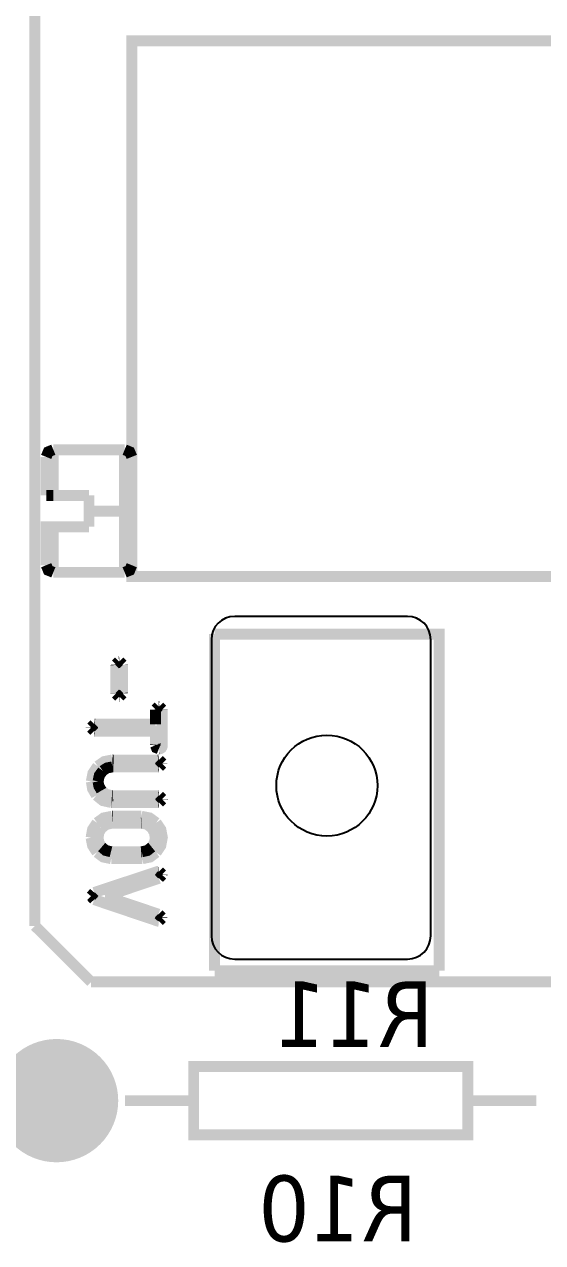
# Model space of a CAD drawing. Header units: millimetres. Extents: x 123.5 to 144.3, y 105.4 to 121.6.
# Drawn here: x 129.535 to 130.386, y 111.816 to 113.817 of the extents above; entities that cross this region are included whole.
import ezdxf

# ---------------------------------------------------------------- set-up
doc = ezdxf.new("R2010")
doc.units = ezdxf.units.MM
doc.layers.add('DESC', color=250, linetype='Continuous')
doc.styles.get("Standard").update_dxf_attribs({"font": 'tahoma.ttf'})

# ---------------------------------------------------------------- blocks, each defined once
blk = doc.blocks.new('EPAD')
at = {"const_width": 0.5}
blk.add_lwpolyline([(-0.25, 0, 1), (0.25, 0, 1)], format="xyb", close=True, dxfattribs=at)
blk = doc.blocks.new('isplay')
at = {"const_width": 0.012}
for points in [[(134.2696669392241, 115.0288059388828), (134.2696669392241, 117.1784124388828)], [(134.2696669392241, 115.0288059388828), (134.2696669392241, 117.1784124388828)], [(134.2696669392241, 115.0288059388828), (134.2696669392241, 117.1784124388828)], [(134.9902384392241, 115.9586754388828), (134.9902384392241, 115.9976754388828), (134.3755999392241, 115.9976754388828), (134.3755999392241, 115.4111154388828), (134.9902384392241, 115.4111154388828), (134.9902384392241, 115.4501154388828)], [(134.9902384392241, 115.9586754388828), (134.9902384392241, 115.9976754388828), (134.3755999392241, 115.9976754388828), (134.3755999392241, 115.4111154388828), (134.9902384392241, 115.4111154388828), (134.9902384392241, 115.4501154388828)], [(134.9902384392241, 115.9586754388828), (134.9902384392241, 115.9976754388828), (134.3755999392241, 115.9976754388828), (134.3755999392241, 115.4111154388828), (134.9902384392241, 115.4111154388828), (134.9902384392241, 115.4501154388828)], [(134.2897999392241, 115.5499569388828), (134.2842544392241, 115.5477009388828), (134.2819999392241, 115.5421569388828)], [(134.2897999392241, 115.5499569388828), (134.2842544392241, 115.5477009388828), (134.2819999392241, 115.5421569388828)], [(134.2897999392241, 115.5499569388828), (134.2842544392241, 115.5477009388828), (134.2819999392241, 115.5421569388828)], [(134.2897999392241, 115.5499569388828), (134.3677999392241, 115.5499569388828)], [(134.2897999392241, 115.5000369388828), (134.2897999392241, 115.5499569388828)], [(134.2897999392241, 115.5499569388828), (134.3677999392241, 115.5499569388828)], [(134.2897999392241, 115.5000369388828), (134.2897999392241, 115.5499569388828)], [(134.2897999392241, 115.5499569388828), (134.3677999392241, 115.5499569388828)], [(134.2897999392241, 115.5000369388828), (134.2897999392241, 115.5499569388828)], [(134.3287999392241, 115.4828754388828), (134.3677999392241, 115.4828754388828), (134.3677999392241, 115.5499569388828)], [(134.3287999392241, 115.4828754388828), (134.3677999392241, 115.4828754388828), (134.3677999392241, 115.5499569388828)], [(134.3287999392241, 115.4828754388828), (134.3677999392241, 115.4828754388828), (134.3677999392241, 115.5499569388828)], [(134.3677999392241, 115.5499569388828), (134.3733439392241, 115.5477009388828), (134.3755999392241, 115.5421569388828)], [(134.3677999392241, 115.5499569388828), (134.3733439392241, 115.5477009388828), (134.3755999392241, 115.5421569388828)], [(134.3677999392241, 115.5499569388828), (134.3733439392241, 115.5477009388828), (134.3755999392241, 115.5421569388828)], [(134.2819999392241, 115.5000369388828), (134.2819999392241, 115.5421569388828)], [(134.2819999392241, 115.5000369388828), (134.2819999392241, 115.5421569388828)], [(134.2819999392241, 115.5000369388828), (134.2819999392241, 115.5421569388828)], [(134.2819999392241, 115.5000369388828), (134.2897999392241, 115.5000369388828)], [(134.2819999392241, 115.5000369388828), (134.2897999392241, 115.5000369388828)], [(134.2819999392241, 115.5000369388828), (134.2897999392241, 115.5000369388828)], [(134.2897999392241, 115.5000369388828), (134.3287999392241, 115.5000369388828)], [(134.2897999392241, 115.5000369388828), (134.3287999392241, 115.5000369388828)], [(134.2897999392241, 115.5000369388828), (134.3287999392241, 115.5000369388828)], [(134.3287999392241, 115.4828754388828), (134.3287999392241, 115.5000369388828)], [(134.3287999392241, 115.4828754388828), (134.3287999392241, 115.5000369388828)], [(134.3287999392241, 115.4828754388828), (134.3287999392241, 115.5000369388828)], [(134.3287999392241, 115.4657154388828), (134.3287999392241, 115.4828754388828)], [(134.3287999392241, 115.4657154388828), (134.3287999392241, 115.4828754388828)], [(134.3287999392241, 115.4657154388828), (134.3287999392241, 115.4828754388828)], [(134.3677999392241, 115.4157954388828), (134.3677999392241, 115.4828754388828), (134.3755999392241, 115.4828754388828)], [(134.3677999392241, 115.4157954388828), (134.3677999392241, 115.4828754388828), (134.3755999392241, 115.4828754388828)], [(134.3677999392241, 115.4157954388828), (134.3677999392241, 115.4828754388828), (134.3755999392241, 115.4828754388828)], [(134.2819999392241, 115.4235954388828), (134.2819999392241, 115.4657154388828), (134.2897999392241, 115.4657154388828)], [(134.2819999392241, 115.4235954388828), (134.2819999392241, 115.4657154388828), (134.2897999392241, 115.4657154388828)], [(134.2819999392241, 115.4235954388828), (134.2819999392241, 115.4657154388828), (134.2897999392241, 115.4657154388828)], [(134.2897999392241, 115.4657154388828), (134.3287999392241, 115.4657154388828)], [(134.2897999392241, 115.4657154388828), (134.2897999392241, 115.4157954388828)], [(134.2897999392241, 115.4657154388828), (134.3287999392241, 115.4657154388828)], [(134.2897999392241, 115.4657154388828), (134.2897999392241, 115.4157954388828)], [(134.2897999392241, 115.4657154388828), (134.3287999392241, 115.4657154388828)], [(134.2897999392241, 115.4657154388828), (134.2897999392241, 115.4157954388828)], [(134.2897999392241, 115.4157954388828), (134.2842544392241, 115.4180514388828), (134.2819999392241, 115.4235954388828)], [(134.2897999392241, 115.4157954388828), (134.2842544392241, 115.4180514388828), (134.2819999392241, 115.4235954388828)], [(134.2897999392241, 115.4157954388828), (134.2842544392241, 115.4180514388828), (134.2819999392241, 115.4235954388828)], [(134.3677999392241, 115.4157954388828), (134.3733439392241, 115.4180514388828), (134.3755999392241, 115.4235954388828)], [(134.3677999392241, 115.4157954388828), (134.3733439392241, 115.4180514388828), (134.3755999392241, 115.4235954388828)], [(134.3677999392241, 115.4157954388828), (134.3733439392241, 115.4180514388828), (134.3755999392241, 115.4235954388828)], [(134.3677999392241, 115.4157954388828), (134.2897999392241, 115.4157954388828)], [(134.3677999392241, 115.4157954388828), (134.2897999392241, 115.4157954388828)], [(134.3677999392241, 115.4157954388828), (134.2897999392241, 115.4157954388828)], [(134.4662014392241, 114.9796719388828), (134.4662014392241, 115.3481754388828)], [(134.7118714392241, 114.9796719388828), (134.7118714392241, 115.3481754388828), (134.4662014392241, 115.3481754388828)], [(134.4662014392241, 114.9796719388828), (134.4662014392241, 115.3481754388828)], [(134.7118714392241, 114.9796719388828), (134.7118714392241, 115.3481754388828), (134.4662014392241, 115.3481754388828)], [(134.4662014392241, 114.9796719388828), (134.4662014392241, 115.3481754388828)], [(134.7118714392241, 114.9796719388828), (134.7118714392241, 115.3481754388828), (134.4662014392241, 115.3481754388828)], [(134.3614894392241, 115.3183464388828), (134.3581459392241, 115.3150029388828)], [(134.3614894392241, 115.3183464388828), (134.3581459392241, 115.3150029388828)], [(134.3614894392241, 115.3183464388828), (134.3581459392241, 115.3150029388828)], [(134.3581999392241, 115.3143984388828), (134.3581459392241, 115.3150029388828)], [(134.3581999392241, 115.3143984388828), (134.3581459392241, 115.3150029388828)], [(134.3581999392241, 115.3143984388828), (134.3581459392241, 115.3150029388828)], [(134.3581999392241, 115.3144014388828), (134.3581999392241, 115.2834804388828)], [(134.3581999392241, 115.3144014388828), (134.3581999392241, 115.2834804388828)], [(134.3581999392241, 115.3144014388828), (134.3581999392241, 115.2834804388828)], [(134.3614894392241, 115.3183464388828), (134.3616304392241, 115.3183434388828)], [(134.3614894392241, 115.3183464388828), (134.3616304392241, 115.3183434388828)], [(134.3614894392241, 115.3183464388828), (134.3616304392241, 115.3183434388828)], [(134.3621464392241, 115.3183824388828), (134.3616289392241, 115.3183434388828)], [(134.3621464392241, 115.3183824388828), (134.3616289392241, 115.3183434388828)], [(134.3621464392241, 115.3183824388828), (134.3616289392241, 115.3183434388828)], [(134.3621464392241, 115.3183824388828), (134.3656159392241, 115.3149144388828)], [(134.3621464392241, 115.3183824388828), (134.3656159392241, 115.3149144388828)], [(134.3621464392241, 115.3183824388828), (134.3656159392241, 115.3149144388828)], [(134.3656054392241, 115.3146429388828), (134.3656159392241, 115.3149144388828)], [(134.3656054392241, 115.3146429388828), (134.3656159392241, 115.3149144388828)], [(134.3656054392241, 115.3146429388828), (134.3656159392241, 115.3149144388828)], [(134.3656054392241, 115.2836514388828), (134.3656054392241, 115.3146414388828)], [(134.3656054392241, 115.2836514388828), (134.3656054392241, 115.3146414388828)], [(134.3656054392241, 115.2836514388828), (134.3656054392241, 115.3146414388828)], [(134.3581999392241, 115.2834789388828), (134.3581834392241, 115.2831324388828)], [(134.3581999392241, 115.2834789388828), (134.3581834392241, 115.2831324388828)], [(134.3581999392241, 115.2834789388828), (134.3581834392241, 115.2831324388828)], [(134.3616619392241, 115.2796539388828), (134.3581834392241, 115.2831324388828)], [(134.3616619392241, 115.2796539388828), (134.3581834392241, 115.2831324388828)], [(134.3616619392241, 115.2796539388828), (134.3581834392241, 115.2831324388828)], [(134.3621974392241, 115.2796704388828), (134.3656459392241, 115.2831189388828)], [(134.3621974392241, 115.2796704388828), (134.3656459392241, 115.2831189388828)], [(134.3621974392241, 115.2796704388828), (134.3656459392241, 115.2831189388828)], [(134.3656054392241, 115.2836529388828), (134.3656459392241, 115.2831189388828)], [(134.3656054392241, 115.2836529388828), (134.3656459392241, 115.2831189388828)], [(134.3656054392241, 115.2836529388828), (134.3656459392241, 115.2831189388828)], [(134.3616619392241, 115.2796539388828), (134.3620369392241, 115.2796734388828)], [(134.3616619392241, 115.2796539388828), (134.3620369392241, 115.2796734388828)], [(134.3616619392241, 115.2796539388828), (134.3620369392241, 115.2796734388828)], [(134.3621974392241, 115.2796704388828), (134.3620414392241, 115.2796749388828)], [(134.3621974392241, 115.2796704388828), (134.3620414392241, 115.2796749388828)], [(134.3621974392241, 115.2796704388828), (134.3620414392241, 115.2796749388828)], [(134.4048439392242, 115.2690114388828), (134.4015169392241, 115.2656844388828)], [(134.4048439392242, 115.2690114388828), (134.4015169392241, 115.2656844388828)], [(134.4048439392242, 115.2690114388828), (134.4015169392241, 115.2656844388828)], [(134.4015319392241, 115.2653784388828), (134.4015169392241, 115.2656844388828)], [(134.4015319392241, 115.2653784388828), (134.4015169392241, 115.2656844388828)], [(134.4015319392241, 115.2653784388828), (134.4015169392241, 115.2656844388828)], [(134.4015319392241, 115.2653799388828), (134.4015319392241, 115.2495759388828)], [(134.4015319392241, 115.2653799388828), (134.4015319392241, 115.2495759388828)], [(134.4015319392241, 115.2653799388828), (134.4015319392241, 115.2495759388828)], [(134.4048439392242, 115.2690114388828), (134.4052999392242, 115.2689799388829)], [(134.4048439392242, 115.2690114388828), (134.4052999392242, 115.2689799388829)], [(134.4048439392242, 115.2690114388828), (134.4052999392242, 115.2689799388829)], [(134.4056884392241, 115.2690009388828), (134.4053044392242, 115.2689799388829)], [(134.4056884392241, 115.2690009388828), (134.4053044392242, 115.2689799388829)], [(134.4056884392241, 115.2690009388828), (134.4053044392242, 115.2689799388829)], [(134.4054394392242, 115.2226314388828), (134.4062749392241, 115.2227019388828), (134.4069994392241, 115.2229134388828), (134.4076114392241, 115.2232674388828), (134.4081139392241, 115.2237624388828), (134.4085039392241, 115.2243984388828), (134.4087814392241, 115.2251754388828), (134.4090049392241, 115.2271569388828), (134.4090049392241, 115.2652764388828)], [(134.4054394392242, 115.2226314388828), (134.4062749392241, 115.2227019388828), (134.4069994392241, 115.2229134388828), (134.4076114392241, 115.2232674388828), (134.4081139392241, 115.2237624388828), (134.4085039392241, 115.2243984388828), (134.4087814392241, 115.2251754388828), (134.4090049392241, 115.2271569388828), (134.4090049392241, 115.2652764388828)], [(134.4054394392242, 115.2226314388828), (134.4062749392241, 115.2227019388828), (134.4069994392241, 115.2229134388828), (134.4076114392241, 115.2232674388828), (134.4081139392241, 115.2237624388828), (134.4085039392241, 115.2243984388828), (134.4087814392241, 115.2251754388828), (134.4090049392241, 115.2271569388828), (134.4090049392241, 115.2652764388828)], [(134.4056884392241, 115.2690009388828), (134.4090274392241, 115.2656619388828)], [(134.4056884392241, 115.2690009388828), (134.4090274392241, 115.2656619388828)], [(134.4056884392241, 115.2690009388828), (134.4090274392241, 115.2656619388828)], [(134.4090049392241, 115.2652794388828), (134.4090274392241, 115.2656619388828)], [(134.4090049392241, 115.2652794388828), (134.4090274392241, 115.2656619388828)], [(134.4090049392241, 115.2652794388828), (134.4090274392241, 115.2656619388828)], [(134.3310829392241, 115.2458409388828), (134.3310694392241, 115.2455304388828)], [(134.3310829392241, 115.2458409388828), (134.3310694392241, 115.2455304388828)], [(134.3310829392241, 115.2458409388828), (134.3310694392241, 115.2455304388828)], [(134.3345659392241, 115.2420339388828), (134.3310694392241, 115.2455304388828)], [(134.3345659392241, 115.2420339388828), (134.3310694392241, 115.2455304388828)], [(134.3345659392241, 115.2420339388828), (134.3310694392241, 115.2455304388828)], [(134.3346079392241, 115.2496194388828), (134.3310754392242, 115.2460869388828)], [(134.3346079392241, 115.2496194388828), (134.3310754392242, 115.2460869388828)], [(134.3346079392241, 115.2496194388828), (134.3310754392242, 115.2460869388828)], [(134.3310844392241, 115.2458394388828), (134.3310754392242, 115.2460869388828)], [(134.3310844392241, 115.2458394388828), (134.3310754392242, 115.2460869388828)], [(134.3310844392241, 115.2458394388828), (134.3310754392242, 115.2460869388828)], [(134.3346079392241, 115.2496194388828), (134.3351614392241, 115.2495759388828)], [(134.3346079392241, 115.2496194388828), (134.3351614392241, 115.2495759388828)], [(134.3346079392241, 115.2496194388828), (134.3351614392241, 115.2495759388828)], [(134.4015319392241, 115.2495759388828), (134.3351629392241, 115.2495759388828)], [(134.4015319392241, 115.2495759388828), (134.3351629392241, 115.2495759388828)], [(134.4015319392241, 115.2495759388828), (134.3351629392241, 115.2495759388828)], [(134.3345659392241, 115.2420339388828), (134.3350594392242, 115.2420684388828)], [(134.3345659392241, 115.2420339388828), (134.3350594392242, 115.2420684388828)], [(134.3345659392241, 115.2420339388828), (134.3350594392242, 115.2420684388828)], [(134.3350609392241, 115.2420684388828), (134.4015319392241, 115.2420684388828), (134.4015319392241, 115.2270534388828)], [(134.3350609392241, 115.2420684388828), (134.4015319392241, 115.2420684388828), (134.4015319392241, 115.2270534388828)], [(134.3350609392241, 115.2420684388828), (134.4015319392241, 115.2420684388828), (134.4015319392241, 115.2270534388828)], [(134.4015319392241, 115.2270564388828), (134.4014749392241, 115.2264009388828)], [(134.4015319392241, 115.2270564388828), (134.4014749392241, 115.2264009388828)], [(134.4015319392241, 115.2270564388828), (134.4014749392241, 115.2264009388828)], [(134.4052489392242, 115.2226254388828), (134.4025669392241, 115.2237174388828), (134.4014749392241, 115.2264009388828)], [(134.4052489392242, 115.2226254388828), (134.4025669392241, 115.2237174388828), (134.4014749392241, 115.2264009388828)], [(134.4052489392242, 115.2226254388828), (134.4025669392241, 115.2237174388828), (134.4014749392241, 115.2264009388828)], [(134.4052489392242, 115.2226254388828), (134.4054409392241, 115.2226314388828)], [(134.4052489392242, 115.2226254388828), (134.4054409392241, 115.2226314388828)], [(134.4052489392242, 115.2226254388828), (134.4054409392241, 115.2226314388828)], [(134.3383519392241, 115.2036399388828), (134.3331064392241, 115.1957799388828), (134.3313574392241, 115.1868069388828)], [(134.3383519392241, 115.2036399388828), (134.3331064392241, 115.1957799388828), (134.3313574392241, 115.1868069388828)], [(134.3383519392241, 115.2036399388828), (134.3331064392241, 115.1957799388828), (134.3313574392241, 115.1868069388828)], [(134.3544319392241, 115.2103959388828), (134.3454739392241, 115.2086019388828), (134.3383474392242, 115.2036339388828)], [(134.3544319392241, 115.2103959388828), (134.3454739392241, 115.2086019388828), (134.3383474392242, 115.2036339388828)], [(134.3544319392241, 115.2103959388828), (134.3454739392241, 115.2086019388828), (134.3383474392242, 115.2036339388828)], [(134.3543899392241, 115.2027834388828), (134.3485414392241, 115.2016569388828), (134.3438344392241, 115.1985294388828)], [(134.3543899392241, 115.2027834388828), (134.3485414392241, 115.2016569388828), (134.3438344392241, 115.1985294388828)], [(134.3543899392241, 115.2027834388828), (134.3485414392241, 115.2016569388828), (134.3438344392241, 115.1985294388828)], [(134.3543899392241, 115.2027834388828), (134.3554249392241, 115.2027474388828)], [(134.3543899392241, 115.2027834388828), (134.3554249392241, 115.2027474388828)], [(134.3543899392241, 115.2027834388828), (134.3554249392241, 115.2027474388828)], [(134.3544319392241, 115.2103959388828), (134.3557279392242, 115.2103584388828)], [(134.3544319392241, 115.2103959388828), (134.3557279392242, 115.2103584388828)], [(134.3544319392241, 115.2103959388828), (134.3557279392242, 115.2103584388828)], [(134.3554234392241, 115.2027489388828), (134.4049939392241, 115.2027489388828)], [(134.3554234392241, 115.2027489388828), (134.4049939392241, 115.2027489388828)], [(134.3554234392241, 115.2027489388828), (134.4049939392241, 115.2027489388828)], [(134.4044794392241, 115.2103584388828), (134.3557324392241, 115.2103584388828)], [(134.4044794392241, 115.2103584388828), (134.3557324392241, 115.2103584388828)], [(134.4044794392241, 115.2103584388828), (134.3557324392241, 115.2103584388828)], [(134.4052354392242, 115.2104349388828), (134.4044779392241, 115.2103584388828)], [(134.4052354392242, 115.2104349388828), (134.4044779392241, 115.2103584388828)], [(134.4052354392242, 115.2104349388828), (134.4044779392241, 115.2103584388828)], [(134.4054649392241, 115.2027159388828), (134.4049939392241, 115.2027474388828)], [(134.4054649392241, 115.2027159388828), (134.4049939392241, 115.2027474388828)], [(134.4054649392241, 115.2027159388828), (134.4049939392241, 115.2027474388828)], [(134.4052354392242, 115.2104349388828), (134.4090049392241, 115.2066654388828)], [(134.4052354392242, 115.2104349388828), (134.4090049392241, 115.2066654388828)], [(134.4052354392242, 115.2104349388828), (134.4090049392241, 115.2066654388828)], [(134.4054649392241, 115.2027159388828), (134.4090214392241, 115.2062739388828)], [(134.4054649392241, 115.2027159388828), (134.4090214392241, 115.2062739388828)], [(134.4054649392241, 115.2027159388828), (134.4090214392241, 115.2062739388828)], [(134.4090049392241, 115.2066204388828), (134.4090049392241, 115.2066654388828)], [(134.4090049392241, 115.2066204388828), (134.4090049392241, 115.2066654388828)], [(134.4090049392241, 115.2066204388828), (134.4090049392241, 115.2066654388828)], [(134.4090049392241, 115.2066204388828), (134.4090214392241, 115.2062739388828)], [(134.4090049392241, 115.2066204388828), (134.4090214392241, 115.2062739388828)], [(134.4090049392241, 115.2066204388828), (134.4090214392241, 115.2062739388828)], [(134.3438434392241, 115.1985369388828), (134.3400844392241, 115.1934264388828), (134.3386939392241, 115.1869179388828)], [(134.3438434392241, 115.1985369388828), (134.3400844392241, 115.1934264388828), (134.3386939392241, 115.1869179388828)], [(134.3438434392241, 115.1985369388828), (134.3400844392241, 115.1934264388828), (134.3386939392241, 115.1869179388828)], [(134.3313574392241, 115.1868069388828), (134.3327464392241, 115.1787939388828), (134.3369119392241, 115.1716899388828)], [(134.3313574392241, 115.1868069388828), (134.3327464392241, 115.1787939388828), (134.3369119392241, 115.1716899388828)], [(134.3313574392241, 115.1868069388828), (134.3327464392241, 115.1787939388828), (134.3369119392241, 115.1716899388828)], [(134.3424994392241, 115.1768319388828), (134.3396449392241, 115.1818029388828), (134.3386939392241, 115.1869104388828)], [(134.3424994392241, 115.1768319388828), (134.3396449392241, 115.1818029388828), (134.3386939392241, 115.1869104388828)], [(134.3424994392241, 115.1768319388828), (134.3396449392241, 115.1818029388828), (134.3386939392241, 115.1869104388828)], [(134.3543104392242, 115.1712549388828), (134.3476294392241, 115.1727399388828), (134.3425069392241, 115.1768214388828)], [(134.3543104392242, 115.1712549388828), (134.3476294392241, 115.1727399388828), (134.3425069392241, 115.1768214388828)], [(134.3543104392242, 115.1712549388828), (134.3476294392241, 115.1727399388828), (134.3425069392241, 115.1768214388828)], [(134.3535304392241, 115.1637654388828), (134.3441044392241, 115.1658834388828), (134.3369074392241, 115.1716929388828)], [(134.3535304392241, 115.1637654388828), (134.3441044392241, 115.1658834388828), (134.3369074392241, 115.1716929388828)], [(134.3535304392241, 115.1637654388828), (134.3441044392241, 115.1658834388828), (134.3369074392241, 115.1716929388828)], [(134.3535304392241, 115.1637654388828), (134.3539774392241, 115.1637699388828)], [(134.3535304392241, 115.1637654388828), (134.3539774392241, 115.1637699388828)], [(134.3535304392241, 115.1637654388828), (134.3539774392241, 115.1637699388828)], [(134.3539834392241, 115.1637699388828), (134.4049939392241, 115.1637699388828)], [(134.3539834392241, 115.1637699388828), (134.4049939392241, 115.1637699388828)], [(134.3539834392241, 115.1637699388828), (134.4049939392241, 115.1637699388828)], [(134.3543104392242, 115.1712549388828), (134.3551384392241, 115.1712774388828)], [(134.3543104392242, 115.1712549388828), (134.3551384392241, 115.1712774388828)], [(134.3543104392242, 115.1712549388828), (134.3551384392241, 115.1712774388828)], [(134.4049939392241, 115.1712774388828), (134.3551489392241, 115.1712774388828)], [(134.4049939392241, 115.1712774388828), (134.3551489392241, 115.1712774388828)], [(134.4049939392241, 115.1712774388828), (134.3551489392241, 115.1712774388828)], [(134.4054514392241, 115.1713074388828), (134.4049909392241, 115.1712774388828)], [(134.4054514392241, 115.1713074388828), (134.4049909392241, 115.1712774388828)], [(134.4054514392241, 115.1713074388828), (134.4049909392241, 115.1712774388828)], [(134.4055669392241, 115.1637219388828), (134.4049909392241, 115.1637699388828)], [(134.4055669392241, 115.1637219388828), (134.4049909392241, 115.1637699388828)], [(134.4055669392241, 115.1637219388828), (134.4049909392241, 115.1637699388828)], [(134.4054514392241, 115.1713074388828), (134.4090229392241, 115.1677359388828)], [(134.4054514392241, 115.1713074388828), (134.4090229392241, 115.1677359388828)], [(134.4054514392241, 115.1713074388828), (134.4090229392241, 115.1677359388828)], [(134.4055669392241, 115.1637219388828), (134.4090109392241, 115.1671674388828)], [(134.4055669392241, 115.1637219388828), (134.4090109392241, 115.1671674388828)], [(134.4055669392241, 115.1637219388828), (134.4090109392241, 115.1671674388828)], [(134.4090049392241, 115.1673684388828), (134.4090229392241, 115.1677359388828)], [(134.4090049392241, 115.1673684388828), (134.4090229392241, 115.1677359388828)], [(134.4090049392241, 115.1673684388828), (134.4090229392241, 115.1677359388828)], [(134.4090049392241, 115.1673714388828), (134.4090109392241, 115.1671674388828)], [(134.4090049392241, 115.1673714388828), (134.4090109392241, 115.1671674388828)], [(134.4090049392241, 115.1673714388828), (134.4090109392241, 115.1671674388828)], [(134.3376319392241, 115.1417274388829), (134.3327209392241, 115.1342544388828), (134.3310829392241, 115.1252724388828)], [(134.3376319392241, 115.1417274388829), (134.3327209392241, 115.1342544388828), (134.3310829392241, 115.1252724388828)], [(134.3376319392241, 115.1417274388829), (134.3327209392241, 115.1342544388828), (134.3310829392241, 115.1252724388828)], [(134.3540434392241, 115.1487954388828), (134.3448739392241, 115.1469174388828), (134.3376304392241, 115.1417259388828)], [(134.3540434392241, 115.1487954388828), (134.3448739392241, 115.1469174388828), (134.3376304392241, 115.1417259388828)], [(134.3540434392241, 115.1487954388828), (134.3448739392241, 115.1469174388828), (134.3376304392241, 115.1417259388828)], [(134.3543269392241, 115.1413164388828), (134.3475469392241, 115.1397834388828), (134.3423584392241, 115.1356194388828)], [(134.3543269392241, 115.1413164388828), (134.3475469392241, 115.1397834388828), (134.3423584392241, 115.1356194388828)], [(134.3543269392241, 115.1413164388828), (134.3475469392241, 115.1397834388828), (134.3423584392241, 115.1356194388828)], [(134.3540434392241, 115.1487954388828), (134.3545159392241, 115.1487894388828)], [(134.3540434392241, 115.1487954388828), (134.3545159392241, 115.1487894388828)], [(134.3540434392241, 115.1487954388828), (134.3545159392241, 115.1487894388828)], [(134.3543269392241, 115.1413164388828), (134.3855914392241, 115.1413164388828)], [(134.3543269392241, 115.1413164388828), (134.3855914392241, 115.1413164388828)], [(134.3543269392241, 115.1413164388828), (134.3855914392241, 115.1413164388828)], [(134.3859679392241, 115.1487894388828), (134.3545324392241, 115.1487894388828)], [(134.3859679392241, 115.1487894388828), (134.3545324392241, 115.1487894388828)], [(134.3859679392241, 115.1487894388828), (134.3545324392241, 115.1487894388828)], [(134.3861299392241, 115.1413254388828), (134.3855944392241, 115.1413164388828)], [(134.3861299392241, 115.1413254388828), (134.3855944392241, 115.1413164388828)], [(134.3861299392241, 115.1413254388828), (134.3855944392241, 115.1413164388828)], [(134.3860129392241, 115.1487894388828), (134.3859739392241, 115.1487894388828)], [(134.3860129392241, 115.1487894388828), (134.3859739392241, 115.1487894388828)], [(134.3860129392241, 115.1487894388828), (134.3859739392241, 115.1487894388828)], [(134.3860129392241, 115.1487894388828), (134.3951299392241, 115.1469069388828), (134.4023104392241, 115.1417034388828)], [(134.3860129392241, 115.1487894388828), (134.3951299392241, 115.1469069388828), (134.4023104392241, 115.1417034388828)], [(134.3860129392241, 115.1487894388828), (134.3951299392241, 115.1469069388828), (134.4023104392241, 115.1417034388828)], [(134.3861299392241, 115.1413254388828), (134.3925649392241, 115.1398854388828), (134.3974864392241, 115.1359344388828), (134.4004174392241, 115.1307924388828), (134.4013939392241, 115.1250324388828), (134.4003994392241, 115.1199849388828), (134.3974174392241, 115.1150559388828)], [(134.3861299392241, 115.1413254388828), (134.3925649392241, 115.1398854388828), (134.3974864392241, 115.1359344388828), (134.4004174392241, 115.1307924388828), (134.4013939392241, 115.1250324388828), (134.4003994392241, 115.1199849388828), (134.3974174392241, 115.1150559388828)], [(134.3861299392241, 115.1413254388828), (134.3925649392241, 115.1398854388828), (134.3974864392241, 115.1359344388828), (134.4004174392241, 115.1307924388828), (134.4013939392241, 115.1250324388828), (134.4003994392241, 115.1199849388828), (134.3974174392241, 115.1150559388828)], [(134.4022519392241, 115.1090919388828), (134.4073159392241, 115.1166249388828), (134.4090049392241, 115.1256504388828), (134.4073339392241, 115.1343054388828), (134.4023194392241, 115.1416929388828)], [(134.4022519392241, 115.1090919388828), (134.4073159392241, 115.1166249388828), (134.4090049392241, 115.1256504388828), (134.4073339392241, 115.1343054388828), (134.4023194392241, 115.1416929388828)], [(134.4022519392241, 115.1090919388828), (134.4073159392241, 115.1166249388828), (134.4090049392241, 115.1256504388828), (134.4073339392241, 115.1343054388828), (134.4023194392241, 115.1416929388828)], [(134.3310829392241, 115.1252724388828), (134.3327209392241, 115.1167029388828), (134.3376319392241, 115.1092974388828)], [(134.3310829392241, 115.1252724388828), (134.3327209392241, 115.1167029388828), (134.3376319392241, 115.1092974388828)], [(134.3310829392241, 115.1252724388828), (134.3327209392241, 115.1167029388828), (134.3376319392241, 115.1092974388828)], [(134.3426704392242, 115.1150559388828), (134.3396884392241, 115.1197869388828), (134.3386939392241, 115.1250669388828), (134.3396104392241, 115.1309454388828), (134.3423629392241, 115.1356254388828)], [(134.3426704392242, 115.1150559388828), (134.3396884392241, 115.1197869388828), (134.3386939392241, 115.1250669388828), (134.3396104392241, 115.1309454388828), (134.3423629392241, 115.1356254388828)], [(134.3426704392242, 115.1150559388828), (134.3396884392241, 115.1197869388828), (134.3386939392241, 115.1250669388828), (134.3396104392241, 115.1309454388828), (134.3423629392241, 115.1356254388828)], [(134.3531074392241, 115.1023389388828), (134.3444134392241, 115.1041899388828), (134.3376379392242, 115.1092914388828)], [(134.3531074392241, 115.1023389388828), (134.3444134392241, 115.1041899388828), (134.3376379392242, 115.1092914388828)], [(134.3531074392241, 115.1023389388828), (134.3444134392241, 115.1041899388828), (134.3376379392242, 115.1092914388828)], [(134.3528584392241, 115.1099154388829), (134.3470504392241, 115.1113554388828), (134.3426674392241, 115.1150619388828)], [(134.3528584392241, 115.1099154388829), (134.3470504392241, 115.1113554388828), (134.3426674392241, 115.1150619388828)], [(134.3528584392241, 115.1099154388829), (134.3470504392241, 115.1113554388828), (134.3426674392241, 115.1150619388828)], [(134.3857969392242, 115.1099154388829), (134.3528524392241, 115.1099154388829)], [(134.3857969392242, 115.1099154388829), (134.3528524392241, 115.1099154388829)], [(134.3857969392242, 115.1099154388829), (134.3528524392241, 115.1099154388829)], [(134.3864659392241, 115.1098989388828), (134.3857969392242, 115.1099154388829)], [(134.3864659392241, 115.1098989388828), (134.3857969392242, 115.1099154388829)], [(134.3864659392241, 115.1098989388828), (134.3857969392242, 115.1099154388829)], [(134.3864659392241, 115.1098989388828), (134.3926594392241, 115.1112729388828), (134.3974114392241, 115.1150499388828)], [(134.3864659392241, 115.1098989388828), (134.3926594392241, 115.1112729388828), (134.3974114392241, 115.1150499388828)], [(134.3864659392241, 115.1098989388828), (134.3926594392241, 115.1112729388828), (134.3974114392241, 115.1150499388828)], [(134.3530924392242, 115.1023389388828), (134.3870299392241, 115.1023389388828)], [(134.3530924392242, 115.1023389388828), (134.3870299392241, 115.1023389388828)], [(134.3530924392242, 115.1023389388828), (134.3870299392241, 115.1023389388828)], [(134.3870344392241, 115.1023389388828), (134.3955724392241, 115.1041509388828), (134.4022609392242, 115.1091024388828)], [(134.3870344392241, 115.1023389388828), (134.3955724392241, 115.1041509388828), (134.4022609392242, 115.1091024388828)], [(134.3870344392241, 115.1023389388828), (134.3955724392241, 115.1041509388828), (134.4022609392242, 115.1091024388828)], [(134.4051304392241, 115.0884204388828), (134.4039169392241, 115.0882704388828), (134.4027664392241, 115.0879404388828), (134.3345809392241, 115.0652814388828)], [(134.4051304392241, 115.0884204388828), (134.4039169392241, 115.0882704388828), (134.4027664392241, 115.0879404388828), (134.3345809392241, 115.0652814388828)], [(134.4051304392241, 115.0884204388828), (134.4039169392241, 115.0882704388828), (134.4027664392241, 115.0879404388828), (134.3345809392241, 115.0652814388828)], [(134.4054214392241, 115.0884339388828), (134.4051304392241, 115.0884204388828)], [(134.4054214392241, 115.0884339388828), (134.4051304392241, 115.0884204388828)], [(134.4054214392241, 115.0884339388828), (134.4051304392241, 115.0884204388828)], [(134.4053389392241, 115.0809129388828), (134.4087304392241, 115.0846149388828)], [(134.4053389392241, 115.0809129388828), (134.4087304392241, 115.0846149388828)], [(134.4053389392241, 115.0809129388828), (134.4087304392241, 115.0846149388828)], [(134.4054214392241, 115.0884339388828), (134.4087649392241, 115.0850904388828)], [(134.4054214392241, 115.0884339388828), (134.4087649392241, 115.0850904388828)], [(134.4054214392241, 115.0884339388828), (134.4087649392241, 115.0850904388828)], [(134.4087304392241, 115.0846149388828), (134.4087649392241, 115.0850904388828)], [(134.4087304392241, 115.0846149388828), (134.4087649392241, 115.0850904388828)], [(134.4087304392241, 115.0846149388828), (134.4087649392241, 115.0850904388828)], [(134.3465104392241, 115.0610979388828), (134.4053359392241, 115.0809129388828)], [(134.3465104392241, 115.0610979388828), (134.4053359392241, 115.0809129388828)], [(134.3465104392241, 115.0610979388828), (134.4053359392241, 115.0809129388828)], [(134.3344789392241, 115.0575669388828), (134.3310829392241, 115.0612014388828)], [(134.3344789392241, 115.0575669388828), (134.3310829392241, 115.0612014388828)], [(134.3344789392241, 115.0575669388828), (134.3310829392241, 115.0612014388828)], [(134.3345794392241, 115.0652799388828), (134.3310844392241, 115.0612014388828)], [(134.3345794392241, 115.0652799388828), (134.3310844392241, 115.0612014388828)], [(134.3345794392241, 115.0652799388828), (134.3310844392241, 115.0612014388828)], [(134.3344774392241, 115.0575669388828), (134.4034849392241, 115.0342569388828), (134.4044794392241, 115.0340079388828), (134.4051994392241, 115.0339479388828)], [(134.3344774392241, 115.0575669388828), (134.4034849392241, 115.0342569388828), (134.4044794392241, 115.0340079388828), (134.4051994392241, 115.0339479388828)], [(134.3344774392241, 115.0575669388828), (134.4034849392241, 115.0342569388828), (134.4044794392241, 115.0340079388828), (134.4051994392241, 115.0339479388828)], [(134.4049249392241, 115.0415589388828), (134.3465104392241, 115.0610979388828)], [(134.4049249392241, 115.0415589388828), (134.3465104392241, 115.0610979388828)], [(134.4049249392241, 115.0415589388828), (134.3465104392241, 115.0610979388828)], [(134.4049249392241, 115.0415574388828), (134.4085249392242, 115.0380264388828)], [(134.4049249392241, 115.0415574388828), (134.4085249392242, 115.0380264388828)], [(134.4049249392241, 115.0415574388828), (134.4085249392242, 115.0380264388828)], [(134.4052024392241, 115.0339479388828), (134.4052129392241, 115.0339479388828)], [(134.4052024392241, 115.0339479388828), (134.4052129392241, 115.0339479388828)], [(134.4052024392241, 115.0339479388828), (134.4052129392241, 115.0339479388828)], [(134.4052129392241, 115.0339479388828), (134.4085969392241, 115.0373319388828)], [(134.4052129392241, 115.0339479388828), (134.4085969392241, 115.0373319388828)], [(134.4052129392241, 115.0339479388828), (134.4085969392241, 115.0373319388828)], [(134.4085249392242, 115.0380294388828), (134.4085969392241, 115.0373319388828)], [(134.4085249392242, 115.0380294388828), (134.4085969392241, 115.0373319388828)], [(134.4085249392242, 115.0380294388828), (134.4085969392241, 115.0373319388828)], [(134.3310829392241, 114.9673884388828), (134.2696669392241, 115.0288059388828)], [(134.3310829392241, 114.9673884388828), (134.2696669392241, 115.0288059388828)], [(134.3310829392241, 114.9673884388828), (134.2696669392241, 115.0288059388828)], [(134.7118714392241, 114.9796719388828), (134.4662014392241, 114.9796719388828)], [(134.7118714392241, 114.9796719388828), (134.4662014392241, 114.9796719388828)], [(134.7118714392241, 114.9796719388828), (134.4662014392241, 114.9796719388828)], [(135.2769109392241, 114.9673884388828), (134.3310829392241, 114.9673884388828)], [(135.2769109392241, 114.9673884388828), (134.3310829392241, 114.9673884388828)], [(135.2769109392241, 114.9673884388828), (134.3310829392241, 114.9673884388828)], [(134.4432889392241, 114.7999674388828), (134.7432889392242, 114.7999674388828), (134.7432889392242, 114.8749674388828), (134.4432889392241, 114.8749674388828), (134.4432889392241, 114.7999674388828)], [(134.4432889392241, 114.7999674388828), (134.7432889392242, 114.7999674388828), (134.7432889392242, 114.8749674388828), (134.4432889392241, 114.8749674388828), (134.4432889392241, 114.7999674388828)], [(134.4432889392241, 114.7999674388828), (134.7432889392242, 114.7999674388828), (134.7432889392242, 114.8749674388828), (134.4432889392241, 114.8749674388828), (134.4432889392241, 114.7999674388828)], [(134.3682889392242, 114.8374674388828), (134.4432889392241, 114.8374674388828)], [(134.3682889392242, 114.8374674388828), (134.4432889392241, 114.8374674388828)], [(134.3682889392242, 114.8374674388828), (134.4432889392241, 114.8374674388828)], [(134.7432889392242, 114.8374674388828), (134.8182889392241, 114.8374674388828)], [(134.7432889392242, 114.8374674388828), (134.8182889392241, 114.8374674388828)], [(134.7432889392242, 114.8374674388828), (134.8182889392241, 114.8374674388828)]]:
    blk.add_lwpolyline(points, dxfattribs=at)
blk.add_lwpolyline([(134.7026584392241, 115.0179864388828), (134.7026584392241, 115.3419864388828), (134.7021514392241, 115.3472004388828), (134.7006919392241, 115.3520214388828), (134.6983714392242, 115.3563579388828), (134.6952874392241, 115.3601154388828), (134.6915299392241, 115.3632009388828), (134.6871934392241, 115.3655199388828), (134.6823724392241, 115.3669794388828), (134.6771584392241, 115.3674864388828), (134.4881584392242, 115.3674864388828), (134.4829444392241, 115.3669794388828), (134.4781234392241, 115.3655199388828), (134.4737869392241, 115.3632009388828), (134.4700294392241, 115.3601154388828), (134.4669439392241, 115.3563579388828), (134.4646249392241, 115.3520214388828), (134.4631654392241, 115.3472004388828), (134.4626584392241, 115.3419864388828), (134.4626584392241, 115.0179864388828), (134.4631654392241, 115.0127724388828), (134.4646249392241, 115.0079514388828), (134.4669439392241, 115.0036149388828), (134.4700294392241, 114.9998574388828), (134.4737869392241, 114.9967734388828), (134.4781234392241, 114.9944544388828), (134.4829444392241, 114.9929934388828), (134.4881584392242, 114.9924864388828), (134.6771584392241, 114.9924864388828), (134.6823724392241, 114.9929934388828), (134.6871934392241, 114.9944544388828), (134.6915299392241, 114.9967734388828), (134.6952874392241, 114.9998574388828), (134.6983714392242, 115.0036149388828), (134.7006919392241, 115.0079514388828), (134.7021514392241, 115.0127724388828), (134.7026584392241, 115.0179864388828)], close=True)
blk.add_circle((134.5890364392241, 115.1823489388828), 0.055275)
blk.add_circle((134.5890364392241, 115.1823489388828), 0.055275)
blk.add_circle((134.5890364392241, 115.1823489388828), 0.055275)
at = {"xscale": 0.135, "yscale": 0.135, "zscale": 1.5}
blk.add_blockref('EPAD', (134.2932889392241, 114.8374674388828), dxfattribs=at)
at = {"text_generation_flag": 2, "width": 1.041667}
for s, p in [('R11', (134.7057889392241, 114.8960379388828)), ('R11', (134.7057889392241, 114.8960379388828)), ('R11', (134.7057889392241, 114.8960379388828)), ('R10', (134.6880724392241, 114.6834399388828)), ('R10', (134.6880724392241, 114.6834399388828)), ('R10', (134.6880724392241, 114.6834399388828))]:
    blk.add_text(s, height=0.07200000000000001, dxfattribs=at).set_placement(p)

msp = doc.modelspace()

# ---------------------------------------------------------------- block references
at = {"layer": 'DESC', "xscale": 1.5, "yscale": 1.5, "zscale": 1.5}
msp.add_blockref('isplay', (-71.8520019430018, -60.20686829645655), dxfattribs=at)

doc.saveas('drawing.dxf')
